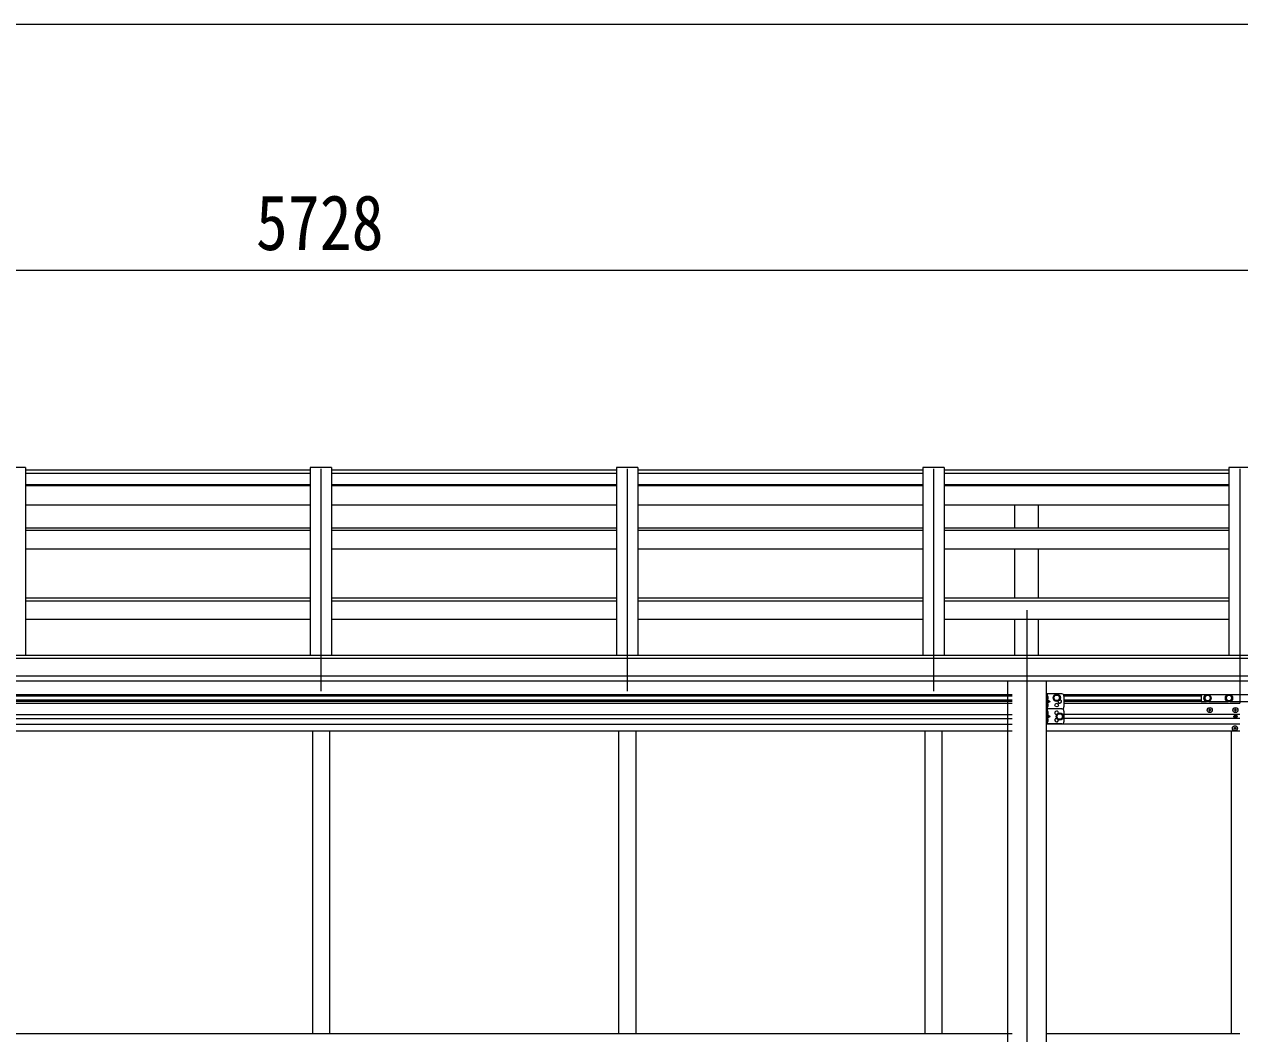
# Model space of a CAD drawing. Units: millimetres at full size, sheet at 1:40; details may follow other scales. Extents: x -11181 to 11305, y -7804 to 7716.
# Drawn here: x 730 to 3572, y 1086 to 3446 of the extents above; entities that cross this region are included whole.
import ezdxf
from ezdxf.enums import TextEntityAlignment as Align

# ---------------------------------------------------------------- set-up
doc = ezdxf.new("R2010")
doc.units = ezdxf.units.MM
doc.header["$LTSCALE"] = 40
for name, color, linetype, lineweight in [('0-1_本体', 4, 'Continuous', 9), ('0-8_PARTS2', 2, 'Continuous', 9), ('0-A_寸法', 6, 'Continuous', 9), ('1-1_GLASS', 4, 'Continuous', 9), ('1-2_GLASS_SEAL', 7, 'Continuous', 9)]:
    doc.layers.add(name, color=color, linetype=linetype, lineweight=lineweight)
doc.styles.add('ＭＳ ゴシック', font='')
doc.styles.get('ＭＳ ゴシック').set_extended_font_data('MS Gothic')

msp = doc.modelspace()

# ---------------------------------------------------------------- linework, layer by layer
at = {"layer": '0-1_本体'}
for p, q in [((732.72, 2409.51), (682.72, 2409.51)), ((732.72, 2409.51), (732.72, 1970.22)), ((1398.72, 2403.42), (732.72, 2403.42)), ((732.72, 2396.51), (1398.72, 2396.51)), ((1398.72, 2409.51), (1398.72, 1970.22)), ((1448.72, 2409.51), (1398.72, 2409.51)), ((1448.72, 2409.51), (1448.72, 1970.22)), ((2114.72, 2403.42), (1448.72, 2403.42)), ((1448.72, 2396.51), (2114.72, 2396.51)), ((2114.72, 2409.51), (2114.72, 1970.22)), ((2164.72, 2409.51), (2114.72, 2409.51)), ((2164.72, 2409.51), (2164.72, 1970.22)), ((2830.72, 2403.42), (2164.72, 2403.42)), ((2164.72, 2396.51), (2830.72, 2396.51)), ((2830.72, 2409.51), (2830.72, 1970.22)), ((2880.72, 2409.51), (2830.72, 2409.51)), ((2880.72, 2409.51), (2880.72, 1970.22)), ((3546.72, 2403.42), (2880.72, 2403.42)), ((2880.72, 2396.51), (3546.72, 2396.51)), ((3546.72, 2409.51), (3546.72, 1970.22)), ((3596.72, 2409.51), (3546.72, 2409.51)), ((732.72, 2369.79), (1398.72, 2369.79)), ((732.72, 2367.21), (1398.72, 2367.21)), ((1448.72, 2369.79), (2114.72, 2369.79)), ((1448.72, 2367.21), (2114.72, 2367.21)), ((2164.72, 2369.79), (2830.72, 2369.79)), ((2164.72, 2367.21), (2830.72, 2367.21)), ((2880.72, 2369.79), (3546.72, 2369.79)), ((2880.72, 2367.21), (3546.72, 2367.21)), ((732.72, 2322.48), (1398.72, 2322.48)), ((1448.72, 2322.48), (2114.72, 2322.48)), ((2164.72, 2322.48), (2830.72, 2322.48)), ((2880.72, 2322.48), (3546.72, 2322.48)), ((3046.22, 2268.74), (3046.22, 2322.48)), ((3101.22, 2268.74), (3101.22, 2322.48)), ((732.72, 2268.74), (1398.72, 2268.74)), ((732.72, 2263.18), (1398.72, 2263.18)), ((1448.72, 2268.74), (2114.72, 2268.74)), ((1448.72, 2263.18), (2114.72, 2263.18)), ((2164.72, 2268.74), (2830.72, 2268.74)), ((2164.72, 2263.18), (2830.72, 2263.18)), ((2880.72, 2268.74), (3546.72, 2268.74)), ((2880.72, 2263.18), (3546.72, 2263.18)), ((732.72, 2219.18), (1398.72, 2219.18)), ((1448.72, 2219.18), (2114.72, 2219.18)), ((2164.72, 2219.18), (2830.72, 2219.18)), ((2880.72, 2219.18), (3546.72, 2219.18)), ((3046.22, 2105.09), (3046.22, 2219.18)), ((3101.22, 2105.09), (3101.22, 2219.18)), ((732.72, 2105.09), (1398.72, 2105.09)), ((1448.72, 2105.09), (2114.72, 2105.09)), ((2164.72, 2105.09), (2830.72, 2105.09)), ((2880.72, 2105.09), (3546.72, 2105.09)), ((732.72, 2098.3), (1398.72, 2098.3)), ((1448.72, 2098.3), (2114.72, 2098.3)), ((2164.72, 2098.3), (2830.72, 2098.3)), ((2880.72, 2098.3), (3546.72, 2098.3)), ((732.72, 2054.74), (1398.72, 2054.74)), ((1448.72, 2054.74), (2114.72, 2054.74)), ((2164.72, 2054.74), (2830.72, 2054.74)), ((2880.72, 2054.74), (3546.72, 2054.74)), ((3046.22, 1970.22), (3046.22, 2054.74)), ((3101.22, 1970.22), (3101.22, 2054.74)), ((4281.22, 1963.51), (-1433.78, 1963.51)), ((4257.72, 1970.22), (-1410.28, 1970.22)), ((-1433.78, 1922.29), (4281.22, 1922.29)), ((4281.22, 1910.44), (-1433.78, 1910.51)), ((3028.52, 1910.35), (3028.52, -945.73)), ((3118.92, 1910.35), (3118.92, -945.73))]:
    msp.add_line(p, q, dxfattribs=at)
at = {"layer": '0-8_PARTS2'}
for p, q in [((1423.72, 2406.37), (1423.72, 1887.08)), ((2139.72, 2406.37), (2139.72, 1887.08)), ((2855.72, 2406.37), (2855.72, 1887.08)), ((3571.72, 2406.37), (3571.72, 1887.08)), ((3073.72, 2075.89), (3073.72, -999.34))]:
    msp.add_line(p, q, dxfattribs=at)
at = {"layer": '0-A_寸法'}
for p, q in [((-1460.27, 3445.61), (10035.72, 3445.61)), ((-1440.28, 2871.2), (4287.72, 2871.2))]:
    msp.add_line(p, q, dxfattribs=at)
at = {"layer": '1-1_GLASS'}
for p, q in [((-181.08, 1879.19), (3039.92, 1879.19)), ((-181.08, 1875.69), (3039.92, 1875.69)), ((3158.92, 1879.19), (3571.72, 1879.19)), ((3160.9, 1875.69), (3481.72, 1875.69)), ((3571.72, 1893.76), (3571.72, 1858.69)), ((-181.08, 1866.69), (3039.92, 1866.69)), ((-181.08, 1863.19), (3039.92, 1863.19)), ((3039.92, 1858.19), (-181.08, 1858.19)), ((3160.92, 1866.69), (3481.72, 1866.69)), ((3160.92, 1863.19), (3481.72, 1863.19)), ((3571.72, 1858.19), (3160.92, 1858.19)), ((-181.08, 1832.19), (3039.92, 1832.19)), ((-181.08, 1823.19), (3039.92, 1823.19)), ((3571.72, 1832.19), (3160.92, 1832.19)), ((3571.72, 1823.19), (3160.92, 1823.19)), ((-181.08, 1809.69), (3039.92, 1809.69)), ((-181.08, 1793.69), (3039.92, 1793.69)), ((1403.72, 1793.69), (1403.72, 1086.69)), ((1443.72, 1793.69), (1443.72, 1086.69)), ((2119.72, 1793.69), (2119.72, 1086.69)), ((2159.72, 1793.69), (2159.72, 1086.69)), ((2835.72, 1793.69), (2835.72, 1086.69)), ((2875.72, 1793.69), (2875.72, 1086.69)), ((3571.72, 1809.69), (3118.92, 1809.69)), ((3118.92, 1793.69), (3571.72, 1793.69)), ((3551.72, 1793.69), (3551.72, 1086.69)), ((-181.08, 1086.69), (3039.92, 1086.69)), ((3118.92, 1086.69), (3571.72, 1086.69))]:
    msp.add_line(p, q, dxfattribs=at)
at = {"layer": '1-2_GLASS_SEAL'}
for p, q in [((3118.92, 1880.19), (3118.92, 1845.19)), ((3155.92, 1880.19), (3118.92, 1880.19)), ((3121.42, 1880.19), (3121.42, 1845.19)), ((3121.92, 1875.69), (3122.72, 1875.55)), ((3481.72, 1878.57), (3481.72, 1862.57)), ((3493.85, 1878.57), (3481.72, 1878.57)), ((3543.85, 1878.57), (3499.59, 1878.57)), ((3593.85, 1878.57), (3549.59, 1878.57)), ((3121.92, 1867.69), (3121.42, 1867.78)), ((3121.42, 1862.69), (3128.42, 1862.69)), ((3121.92, 1849.69), (3121.42, 1849.78)), ((3121.92, 1867.69), (3122.72, 1867.83)), ((3121.92, 1857.69), (3122.72, 1857.55)), ((3121.92, 1849.69), (3122.72, 1849.83)), ((3160.92, 1875.19), (3160.92, 1850.19)), ((3481.72, 1862.57), (3493.85, 1862.57)), ((3499.59, 1862.57), (3543.85, 1862.57)), ((3549.59, 1862.57), (3593.85, 1862.57)), ((3118.92, 1845.19), (3118.92, 1810.19)), ((3155.92, 1845.19), (3118.92, 1845.19)), ((3155.92, 1845.19), (3118.92, 1845.19)), ((3121.42, 1845.19), (3121.42, 1810.19)), ((3121.92, 1832.69), (3121.42, 1832.78)), ((3121.42, 1827.69), (3128.42, 1827.69)), ((3121.92, 1840.69), (3122.72, 1840.55)), ((3121.92, 1832.69), (3122.72, 1832.83)), ((3121.92, 1822.69), (3122.72, 1822.55)), ((3160.92, 1840.19), (3160.92, 1815.19)), ((3500.22, 1842.19), (3499.22, 1842.19)), ((3503.22, 1843.19), (3504.22, 1843.19)), ((3560.22, 1842.19), (3559.22, 1842.19)), ((3560.49, 1826.78), (3559.67, 1826.78)), ((3562.95, 1827.6), (3563.77, 1827.6)), ((3563.22, 1843.19), (3564.22, 1843.19)), ((3155.92, 1810.19), (3118.92, 1810.19)), ((3121.92, 1814.69), (3121.42, 1814.78)), ((3121.92, 1814.69), (3122.72, 1814.83)), ((3559.22, 1800.69), (3558.22, 1800.69)), ((3562.22, 1799.69), (3563.22, 1799.69))]:
    msp.add_line(p, q, dxfattribs=at)
for points in [[(3121.92, 1867.69), (3121.92, 1875.69), (3121.42, 1875.6), (3121.42, 1867.78)], [(3121.04, 1871.69), (3121.67, 1872.88), (3123.9, 1873.99)], [(3121.04, 1871.69), (3121.67, 1870.5), (3123.9, 1869.39)], [(3121.04, 1853.69), (3121.67, 1854.88), (3123.9, 1855.99)], [(3121.04, 1853.69), (3121.67, 1852.5), (3123.9, 1851.39)], [(3121.42, 1867.69), (3128.42, 1862.69), (3121.42, 1857.69)], [(3121.92, 1849.69), (3121.92, 1857.69), (3121.42, 1857.6), (3121.42, 1849.78)], [(3121.04, 1836.69), (3121.67, 1837.88), (3123.9, 1838.99)], [(3121.04, 1836.69), (3121.67, 1835.5), (3123.9, 1834.39)], [(3121.04, 1818.69), (3121.67, 1819.88), (3123.9, 1820.99)], [(3121.04, 1818.69), (3121.67, 1817.5), (3123.9, 1816.39)], [(3121.92, 1832.69), (3121.92, 1840.69), (3121.42, 1840.6), (3121.42, 1832.78)], [(3121.42, 1832.69), (3128.42, 1827.69), (3121.42, 1822.69)], [(3121.92, 1814.69), (3121.92, 1822.69), (3121.42, 1822.6), (3121.42, 1814.78)], [(3499.22, 1842.19), (3499.22, 1843.19), (3500.22, 1843.19)], [(3501.22, 1844.19), (3501.22, 1845.19), (3502.22, 1845.19), (3502.22, 1844.19)], [(3502.22, 1841.19), (3502.22, 1840.19), (3501.22, 1840.19), (3501.22, 1841.19)], [(3504.22, 1843.19), (3504.22, 1842.19), (3503.22, 1842.19)], [(3559.22, 1842.19), (3559.22, 1843.19), (3560.22, 1843.19)], [(3559.67, 1826.78), (3559.67, 1827.6), (3560.49, 1827.6)], [(3561.22, 1844.19), (3561.22, 1845.19), (3562.22, 1845.19), (3562.22, 1844.19)], [(3562.22, 1841.19), (3562.22, 1840.19), (3561.22, 1840.19), (3561.22, 1841.19)], [(3561.31, 1828.42), (3561.31, 1829.24), (3562.13, 1829.24), (3562.13, 1828.42)], [(3562.13, 1825.96), (3562.13, 1825.14), (3561.31, 1825.14), (3561.31, 1825.96)], [(3563.77, 1827.6), (3563.77, 1826.78), (3562.95, 1826.78)], [(3564.22, 1843.19), (3564.22, 1842.19), (3563.22, 1842.19)], [(3558.22, 1800.69), (3558.22, 1799.69), (3559.22, 1799.69)], [(3561.22, 1801.69), (3561.22, 1802.69), (3560.22, 1802.69), (3560.22, 1801.69)], [(3560.22, 1798.69), (3560.22, 1797.69), (3561.22, 1797.69), (3561.22, 1798.69)], [(3563.22, 1799.69), (3563.22, 1800.69), (3562.22, 1800.69)]]:
    msp.add_lwpolyline(points, dxfattribs=at)
for points in [[(3143.92, 1863.69), (3137.42, 1867.44), (3137.42, 1874.94), (3143.92, 1878.7), (3150.42, 1874.94), (3150.42, 1867.44)], [(3489.22, 1870.57), (3492.97, 1864.07), (3500.47, 1864.07), (3504.23, 1870.57), (3500.47, 1877.07), (3492.97, 1877.07)], [(3539.22, 1870.57), (3542.97, 1864.07), (3550.47, 1864.07), (3554.23, 1870.57), (3550.47, 1877.07), (3542.97, 1877.07)], [(3150.92, 1820.19), (3144.42, 1823.94), (3144.42, 1831.44), (3150.92, 1835.2), (3157.42, 1831.44), (3157.42, 1823.94)]]:
    msp.add_lwpolyline(points, close=True, dxfattribs=at)
for centre, radius in [((3143.92, 1871.19), 8.5), ((3143.92, 1871.19), 7.5), ((3143.92, 1871.19), 6.5), ((3496.72, 1870.57), 8.5), ((3496.72, 1870.57), 6.5), ((3546.72, 1870.57), 8.5), ((3546.72, 1870.57), 6.5), ((3143.92, 1854.19), 4.25), ((3501.72, 1842.69), 5.9), ((3561.72, 1842.69), 5.9), ((3150.92, 1827.69), 8.5), ((3150.92, 1827.69), 7.5), ((3150.92, 1827.69), 6.5), ((3561.72, 1827.19), 3.75), ((3560.72, 1800.19), 5.9)]:
    msp.add_circle(centre, radius, dxfattribs=at)
for centre, radius, start, end in [((3122.57, 1874.66), 0.9, 32.05588, 80), ((3155.92, 1875.19), 5, 0, 90), ((3122.57, 1868.72), 0.9, 280, 327.94412), ((3122.57, 1856.66), 0.9, 32.05588, 80), ((3122.57, 1850.72), 0.9, 280, 327.94412), ((3117.82, 1871.69), 6.5, 327.94412, 32.05588), ((3117.82, 1853.69), 6.5, 327.94412, 32.05588), ((3150.92, 1862.69), 4.25, 173.70569, 85.23923), ((3155.92, 1850.19), 5, 270, 0), ((3122.57, 1839.66), 0.9, 32.05588, 80), ((3122.57, 1833.72), 0.9, 280, 327.94412), ((3122.57, 1821.66), 0.9, 32.05588, 80), ((3117.82, 1836.69), 6.5, 327.94412, 32.05588), ((3117.82, 1818.69), 6.5, 327.94412, 32.05588), ((3143.92, 1836.19), 4.25, 353.70569, 265.23923), ((3143.92, 1819.19), 4.25, 94.76077, 6.29431), ((3155.92, 1840.19), 5, 0, 90), ((3500.22, 1844.19), 1, 270, 0), ((3500.22, 1841.19), 1, 0, 90), ((3503.22, 1844.19), 1, 180, 270), ((3503.22, 1841.19), 1, 90, 180), ((3560.22, 1844.19), 1, 270, 0), ((3560.22, 1841.19), 1, 0, 90), ((3560.49, 1828.42), 0.82, 270, 0), ((3560.49, 1825.96), 0.82, 0, 90), ((3562.95, 1828.42), 0.82, 180, 270), ((3562.95, 1825.96), 0.82, 90, 180), ((3563.22, 1844.19), 1, 180, 270), ((3563.22, 1841.19), 1, 90, 180), ((3122.57, 1815.72), 0.9, 280, 327.94412), ((3155.92, 1815.19), 5, 270, 0), ((3559.22, 1801.69), 1, 270, 0), ((3559.22, 1798.69), 1, 0, 90), ((3562.22, 1801.69), 1, 180, 270), ((3562.22, 1798.69), 1, 90, 180)]:
    msp.add_arc(centre, radius, start, end, dxfattribs=at)

# ---------------------------------------------------------------- texts
at = {"layer": '0-A_寸法', "color": 7, "style": 'ＭＳ ゴシック', "width": 0.85}
msp.add_text('5728', height=129, dxfattribs=at).set_placement((1271.72, 2879.2), align=Align.BOTTOM_LEFT)

doc.saveas('drawing.dxf')
